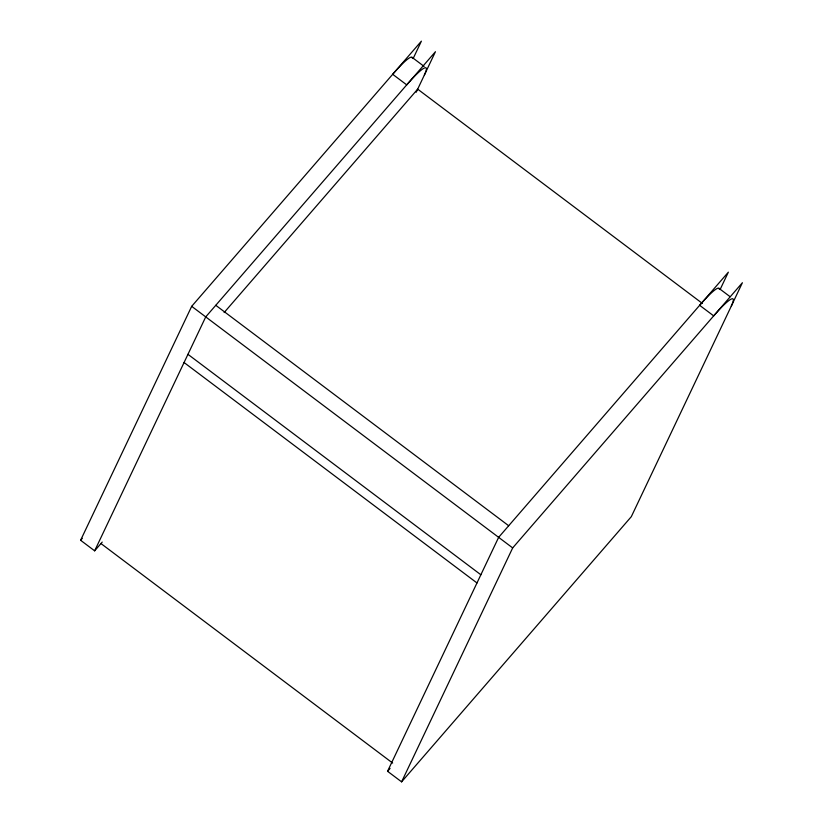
<?xml version="1.0" encoding="UTF-8"?>
<svg xmlns="http://www.w3.org/2000/svg" width="823" height="823" viewBox="0 0 823 823"><rect width="100%" height="100%" fill="white"/><g stroke="black" fill="none" stroke-linecap="round" stroke-linejoin="round"><path stroke-width="1.23" d="M102.217 542.09L94.645 550.834L80.603 540.269L191.687 306.331L421.397 41.15L413.156 58.526M94.645 550.834L205.729 316.896L435.439 51.715L416.201 92.248M401.603 781.85L512.678 547.912L742.397 282.731L631.313 516.669L401.603 781.85L387.561 771.285L498.635 537.347L728.355 272.166L720.104 289.531M224.134 312.565L417.673 89.151L702.389 303.43M80.603 540.269L82.279 538.324M387.561 771.285L390.081 768.363M412.097 57.373L424.133 66.437M719.045 288.389L730.083 296.692M215.78 305.302L508.686 525.743M191.687 306.331L512.678 547.912M187.953 354.332L480.869 574.773M184.064 362.521L476.98 582.962M101.147 543.684L392.664 763.075M412.364 58.258A50.573 5.998 -53 0 0 392.684 74.296L406.727 84.872A50.573 5.998 -53 0 1 424.339 75.109M719.323 289.274A50.573 5.998 -53 0 0 699.643 305.312L713.685 315.878A50.573 5.998 -53 0 1 731.287 306.125"/></g></svg>
